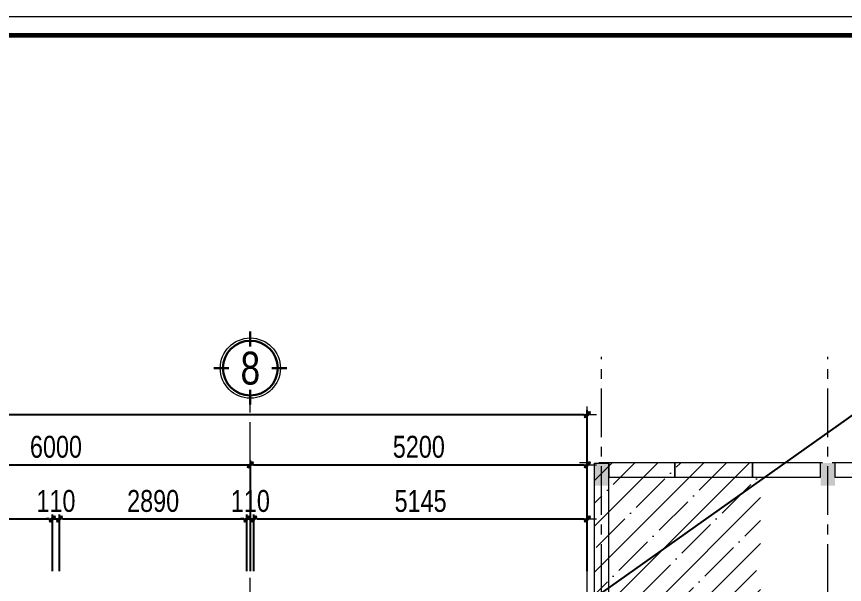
# Model space of a CAD drawing. Header units: millimetres. Extents: x 1109421 to 1726579, y -247837 to 144927.
# Drawn here: x 1579526 to 1592302, y -200406 to -191646 of the extents above; entities that cross this region are included whole.
import ezdxf
from ezdxf.enums import TextEntityAlignment as Align

# ---------------------------------------------------------------- set-up
doc = ezdxf.new("R2010")
doc.units = ezdxf.units.MM
doc.header["$LTSCALE"] = 600
doc.header["$MEASUREMENT"] = 0
doc.linetypes.add('CENTER', pattern=[2, 1.25, -0.25, 0.25, -0.25])
doc.layers.get('0').update_dxf_attribs({"lineweight": 0})
doc.layers.get('Defpoints').update_dxf_attribs({"lineweight": 0})
for name, color, linetype, lineweight in [('cat1', 30, 'Continuous', 50), ('dim', 144, 'Continuous', 13), ('hatch1', 136, 'Continuous', 9), ('Khungten_LCDI', 7, 'Continuous', 25), ('LC ISO', 153, 'Continuous', 13), ('LC Khac', 4, 'Continuous', 9), ('LC Text1', 3, 'Continuous', 20), ('thay1', 63, 'Continuous', 18), ('truc', 76, 'CENTER', 9)]:
    doc.layers.add(name, color=color, linetype=linetype, lineweight=lineweight)
doc.layers.add('KCS_Plotter', color=11, linetype='Continuous', plot=False)
doc.styles.add('EG 1', font='VHAVANB.TTF')
doc.styles.add('HOATBIF', font='hoatbif.shx', dxfattribs={"width": 0.8})
doc.styles.add('Khungten', font='VHAVAN.TTF', dxfattribs={"width": 0.9, "height": 5000})
doc.styles.add('Tahoma', font='tahoma.ttf')
doc.styles.add('Title', font='VHBLACK.TTF')
doc.dimstyles.new('1-135', dxfattribs={"dimscale": 135, "dimtxt": 2.5, "dimasz": 0.35, "dimexe": 0.5, "dimexo": 0, "dimgap": 0.8, "dimtad": 1, "dimdec": 0, "dimzin": 0, "dimdsep": 46, "dimtxsty": 'HOATBIF', "dimblk1": 'DOT', "dimblk2": 'DOT', "dimsah": 1, "dimcen": -1, "dimdle": 1, "dimclrd": 256, "dimclre": 256, "dimclrt": 4, "dimadec": 3, "dimazin": 2, "dimtfac": 0.333333, "dimtdec": 0, "dimtix": 1, "dimtmove": 2, "dimatfit": 3, "dimldrblk": 'DOT', "dimfxl": 1, "dimtvp": 0.833333, "dimtolj": 1, "dimtzin": 0, "dimarcsym": 0})

# ---------------------------------------------------------------- blocks, each defined once
blk = doc.blocks.new('A$Cb3b0a436')
at = {"layer": 'Defpoints', "color": 0, "lineweight": 0}
blk.add_lwpolyline([(6.984, 0), (6.984, 297), (426.984, 297), (426.984, 0)], close=True, dxfattribs=at)
at = {"layer": 'Khungten_LCDI', "color": 5, "lineweight": 60}
blk.add_lwpolyline([(18.984, 2), (18.984, 295), (424.984, 295), (424.984, 2)], close=True, dxfattribs=at)
at = {"color": 7, "style": 'Khungten', "width": 0.8}
for tag, p in [('REVISION', (413.972, 41.037)), ('NGAYHT', (414.445, 32.406))]:
    blk.add_attdef(tag, text='', height=2, dxfattribs=at).set_placement(p, align=Align.CENTER)
at = {"layer": 'LC Text1', "style": 'Title', "width": 1.485915}
for tag, p, p2 in [('TENBANVE1', (388.111, 59.642), (422.376, 59.642)), ('TENBANVE2', (388.111, 52.875), (422.376, 52.875))]:
    blk.add_attdef(tag, text='', height=2.5, dxfattribs=at).set_placement(p, p2, align=Align.FIT)
at = {"layer": 'LC Text1', "style": 'Title', "width": 0.7}
blk.add_attdef('SOBANVE', text='', height=2.5, dxfattribs=at).set_placement((414.604, 9.538), align=Align.CENTER)
blk = doc.blocks.new('t 2')
at = {"layer": 'LC Khac'}
for points in [[(-3380, -1984), (-3600, -1984), (-3600, -1634), (-3380, -1634)], [(110, -1984), (-110, -1984), (-110, -1634), (110, -1634)], [(-3600, -7448), (-3600, -7228), (-3250, -7228), (-3250, -7448)], [(-3380, -9544), (-3600, -9544), (-3600, -9324), (-3380, -9324)], [(110, -9544), (-110, -9544), (-110, -9324), (110, -9324)], [(-3380, -13058), (-3600, -13058), (-3600, -12838), (-3380, -12838)], [(-3380, -15934), (-3600, -15934), (-3600, -15714), (-3380, -15714)], [(110, -15934), (-110, -15934), (-110, -15714), (110, -15714)]]:
    blk.add_hatch(color=256, dxfattribs=at).paths.add_polyline_path(points)
at = {"layer": 'LC Khac', "ltscale": 5}
for p, q in [((-2630, -11344), (-2630, -14964)), ((-3380, -11829), (-1930, -11829)), ((-1880, -11829), (-1880, -14214)), ((-1880, -11829), (-1880, -11829)), ((-1610, -11829), (-1880, -11829)), ((-1610, -13369), (-1610, -11829)), ((-1560, -11829), (-110, -11829)), ((-110, -12094), (-110, -11829)), ((-3380, -12094), (-1930, -12094)), ((-1880, -12094), (-1880, -12094)), ((-1560, -12094), (-110, -12094)), ((-110, -15714), (-110, -12094)), ((-110, -12094), (110, -12094)), ((110, -15714), (110, -12094)), ((-3380, -12359), (-1930, -12359)), ((-1880, -12359), (-1880, -12359)), ((-1560, -12359), (-110, -12359)), ((-3380, -12624), (-1930, -12624)), ((-1560, -12624), (-110, -12624)), ((-3380, -12889), (-1930, -12889)), ((-1560, -12889), (-110, -12889)), ((-3380, -13154), (-1930, -13154)), ((-1610, -13369), (-110, -13104)), ((-1610, -13419), (-110, -13154)), ((-1560, -13154), (-398, -13154)), ((-3380, -13419), (-1930, -13419)), ((-1610, -14214), (-1610, -13419)), ((-1560, -13419), (-110, -13419)), ((-860, -14964), (-860, -13419)), ((-3380, -13684), (-1930, -13684)), ((-1560, -13684), (-110, -13684)), ((-3380, -13949), (-1930, -13949)), ((-1560, -13949), (-110, -13949)), ((-3380, -14214), (-1930, -14214)), ((-1880, -14214), (-1610, -14214)), ((-1560, -14214), (-110, -14214)), ((-1560, -14214), (-110, -14214)), ((-2630, -14964), (-860, -14964))]:
    blk.add_line(p, q, dxfattribs=at)
for points in [[(-3381, -7444), (-3601, -7444), (-3601, -1637), (-3381, -1637)], [(-3380, -1854), (-2360, -1854), (-2360, -1634), (-3380, -1634)], [(-2360, -1854), (-1160, -1854), (-1160, -1634), (-2360, -1634)], [(-1160, -1854), (-110, -1854), (-110, -1634), (-1160, -1634)], [(110, -1854), (1100, -1854), (1100, -1634), (110, -1634)], [(1100, -1854), (2019, -1854), (2019, -1634), (1100, -1634)], [(-3601, -7444), (-3380, -7444), (-3380, -9544), (-3601, -9544)], [(-3600, -12838), (-3380, -12838), (-3380, -9544), (-3600, -9544)], [(-3600, -13058), (-3600, -14214), (-3380, -14214), (-3380, -13058)], [(-3380, -15934), (-110, -15934), (-110, -15714), (-3380, -15714)], [(110, -15934), (1145, -15934), (1145, -15714), (110, -15714)]]:
    blk.add_lwpolyline(points, close=True, dxfattribs=at)
for points in [[(2019, -10438), (-3380, -10438), (-3380, -10658), (2019, -10658)], [(-860, -13287), (-860, -14964), (-2630, -14964), (-2630, -11344), (-860, -11344), (-860, -13236)], [(-1560, -13411), (-1560, -14264), (-1930, -14264), (-1930, -11779), (-1560, -11779), (-1560, -13360)], [(-3380, -13154), (-2630, -13419), (-1880, -13154)], [(-1610, -13552), (-860, -13287), (-110, -13552)]]:
    blk.add_lwpolyline(points, dxfattribs=at)
at = {"layer": 'thay1', "ltscale": 5}
blk.add_lwpolyline([(2019, 15), (2019, -7089), (2447, -7089), (1812, -7342), (2019, -7342), (2019, -16886)], dxfattribs=at)
at = {"layer": 'truc'}
for p, q in [((-3490, -16837), (-3490, 0)), ((0, -16837), (0, 0)), ((1825, -7337), (-3881, -7338)), ((2019, -9437), (-3881, -9438)), ((2023, -12938), (-3881, -12938)), ((2019, -15934), (-3600, -15934))]:
    blk.add_line(p, q, dxfattribs=at)
blk.add_lwpolyline([(2019, -1634), (-3881, -1634)], dxfattribs=at)
blk = doc.blocks.new('DOT')
at = {"layer": 'dim'}
for p, q in [((-3, 0), (3, 0)), ((-1, -1), (1, 1))]:
    blk.add_line(p, q, dxfattribs=at)
blk.add_lwpolyline([(0.5, 1), (-1, -0.5), (-0.5, -1), (1, 0.5)], close=True, dxfattribs=at)
blk = doc.blocks.new('*D1319')
at = {"layer": 'Defpoints', "color": 0, "transparency": 16777216}
for p in [(1580079, -199396), (1577244, -200201), (1580079, -200201)]:
    blk.add_point(p, dxfattribs=at)
at = {"layer": 'dim', "lineweight": -2, "transparency": 16777216}
for p, q in [((1577244, -200201), (1577244, -199329)), ((1577291, -199396), (1580032, -199396)), ((1580079, -200201), (1580079, -199329))]:
    blk.add_line(p, q, dxfattribs=at)
at = {"layer": 'dim', "lineweight": -2, "transparency": 16777216, "xscale": 47.25, "yscale": 47.25, "zscale": 47.25, "rotation": 180}
blk.add_blockref('DOT', (1577244, -199396), dxfattribs=at)
at = {"layer": 'dim', "lineweight": -2, "transparency": 16777216, "xscale": 47.25, "yscale": 47.25, "zscale": 47.25}
blk.add_blockref('DOT', (1580079, -199396), dxfattribs=at)
at = {"layer": 'dim', "color": 4, "transparency": 16777216, "insert": (1578661, -199120), "char_height": 337.5, "attachment_point": 5, "style": 'HOATBIF'}
blk.add_mtext('\\A1;2835', dxfattribs=at)
blk = doc.blocks.new('_Dot')
at = {"color": 0, "linetype": 'ByBlock', "lineweight": -2}
blk.add_line((-0.5, 0), (-1, 0), dxfattribs=at)
at = {"color": 0, "linetype": 'ByBlock', "const_width": 0.5}
blk.add_lwpolyline([(-0.25, 0, 1), (0.25, 0, 1)], format="xyb", close=True, dxfattribs=at)
blk = doc.blocks.new('*D1320')
at = {"layer": 'Defpoints', "color": 0, "transparency": 16777216}
for p in [(1580189, -199396), (1580079, -200201), (1580189, -200201)]:
    blk.add_point(p, dxfattribs=at)
at = {"layer": 'dim', "lineweight": -2, "transparency": 16777216}
for p, q in [((1580032, -199396), (1579984, -199396)), ((1580079, -200201), (1580079, -199329)), ((1580079, -199396), (1580189, -199396)), ((1580189, -200201), (1580189, -199329)), ((1580236, -199396), (1580283, -199396))]:
    blk.add_line(p, q, dxfattribs=at)
at = {"layer": 'dim', "lineweight": -2, "transparency": 16777216, "xscale": 47.25, "yscale": 47.25, "zscale": 47.25}
blk.add_blockref('DOT', (1580079, -199396), dxfattribs=at)
at = {"layer": 'dim', "lineweight": -2, "transparency": 16777216, "xscale": 47.25, "yscale": 47.25, "zscale": 47.25, "rotation": 180}
blk.add_blockref('DOT', (1580189, -199396), dxfattribs=at)
at = {"layer": 'dim', "color": 4, "transparency": 16777216, "insert": (1580134, -199120), "char_height": 337.5, "attachment_point": 5, "style": 'HOATBIF'}
blk.add_mtext('\\A1;110', dxfattribs=at)
blk = doc.blocks.new('*D1321')
at = {"layer": 'Defpoints', "color": 0, "transparency": 16777216}
for p in [(1583079, -199396), (1580189, -200201), (1583079, -200201)]:
    blk.add_point(p, dxfattribs=at)
at = {"layer": 'dim', "lineweight": -2, "transparency": 16777216}
for p, q in [((1580189, -200201), (1580189, -199329)), ((1580236, -199396), (1583032, -199396)), ((1583079, -200201), (1583079, -199329))]:
    blk.add_line(p, q, dxfattribs=at)
at = {"layer": 'dim', "lineweight": -2, "transparency": 16777216, "xscale": 47.25, "yscale": 47.25, "zscale": 47.25, "rotation": 180}
blk.add_blockref('DOT', (1580189, -199396), dxfattribs=at)
at = {"layer": 'dim', "lineweight": -2, "transparency": 16777216, "xscale": 47.25, "yscale": 47.25, "zscale": 47.25}
blk.add_blockref('DOT', (1583079, -199396), dxfattribs=at)
at = {"layer": 'dim', "color": 4, "transparency": 16777216, "insert": (1581634, -199120), "char_height": 337.5, "attachment_point": 5, "style": 'HOATBIF'}
blk.add_mtext('\\A1;2890', dxfattribs=at)
blk = doc.blocks.new('*D1322')
at = {"layer": 'Defpoints', "color": 0, "transparency": 16777216}
for p in [(1583189, -199396), (1583079, -200201), (1583189, -200201)]:
    blk.add_point(p, dxfattribs=at)
at = {"layer": 'dim', "lineweight": -2, "transparency": 16777216}
for p, q in [((1583032, -199396), (1582984, -199396)), ((1583079, -200201), (1583079, -199329)), ((1583079, -199396), (1583189, -199396)), ((1583189, -200201), (1583189, -199329)), ((1583236, -199396), (1583283, -199396))]:
    blk.add_line(p, q, dxfattribs=at)
at = {"layer": 'dim', "lineweight": -2, "transparency": 16777216, "xscale": 47.25, "yscale": 47.25, "zscale": 47.25}
blk.add_blockref('DOT', (1583079, -199396), dxfattribs=at)
at = {"layer": 'dim', "lineweight": -2, "transparency": 16777216, "xscale": 47.25, "yscale": 47.25, "zscale": 47.25, "rotation": 180}
blk.add_blockref('DOT', (1583189, -199396), dxfattribs=at)
at = {"layer": 'dim', "color": 4, "transparency": 16777216, "insert": (1583134, -199120), "char_height": 337.5, "attachment_point": 5, "style": 'HOATBIF'}
blk.add_mtext('\\A1;110', dxfattribs=at)
blk = doc.blocks.new('*D1323')
at = {"layer": 'Defpoints', "color": 0, "transparency": 16777216}
for p in [(1588334, -199396), (1583189, -200201), (1588334, -200201)]:
    blk.add_point(p, dxfattribs=at)
at = {"layer": 'dim', "lineweight": -2, "transparency": 16777216}
for p, q in [((1583189, -200201), (1583189, -199329)), ((1583236, -199396), (1588287, -199396)), ((1588334, -200201), (1588334, -199329))]:
    blk.add_line(p, q, dxfattribs=at)
at = {"layer": 'dim', "lineweight": -2, "transparency": 16777216, "xscale": 47.25, "yscale": 47.25, "zscale": 47.25, "rotation": 180}
blk.add_blockref('DOT', (1583189, -199396), dxfattribs=at)
at = {"layer": 'dim', "lineweight": -2, "transparency": 16777216, "xscale": 47.25, "yscale": 47.25, "zscale": 47.25}
blk.add_blockref('DOT', (1588334, -199396), dxfattribs=at)
at = {"layer": 'dim', "color": 4, "transparency": 16777216, "insert": (1585761, -199120), "char_height": 337.5, "attachment_point": 5, "style": 'HOATBIF'}
blk.add_mtext('\\A1;5145', dxfattribs=at)
blk = doc.blocks.new('*D1329')
at = {"layer": 'Defpoints', "color": 0, "transparency": 16777216}
for p in [(1583134, -198561), (1577134, -200201), (1583134, -200201)]:
    blk.add_point(p, dxfattribs=at)
at = {"layer": 'dim', "lineweight": -2, "transparency": 16777216}
for p, q in [((1577134, -200201), (1577134, -198494)), ((1583134, -200201), (1583134, -198494)), ((1577181, -198561), (1583087, -198561))]:
    blk.add_line(p, q, dxfattribs=at)
at = {"layer": 'dim', "lineweight": -2, "transparency": 16777216, "xscale": 47.25, "yscale": 47.25, "zscale": 47.25, "rotation": 180}
blk.add_blockref('DOT', (1577134, -198561), dxfattribs=at)
at = {"layer": 'dim', "lineweight": -2, "transparency": 16777216, "xscale": 47.25, "yscale": 47.25, "zscale": 47.25}
blk.add_blockref('DOT', (1583134, -198561), dxfattribs=at)
at = {"layer": 'dim', "color": 4, "transparency": 16777216, "insert": (1580134, -198284), "char_height": 337.5, "attachment_point": 5, "style": 'HOATBIF'}
blk.add_mtext('\\A1;6000', dxfattribs=at)
blk = doc.blocks.new('KyHieu TrucDinhVi')
at = {"color": 7, "lineweight": 30}
for p, q in [((0, 2.364), (0, 4)), ((-2.364, 0), (-4, 0)), ((2.364, 0), (4, 0)), ((0, -2.364), (0, -4))]:
    blk.add_line(p, q, dxfattribs=at)
blk.add_circle((0, 0), 3.3)
blk.add_circle((0, 0), 3, dxfattribs=at)
at = {"ltscale": 20, "style": 'Tahoma'}
blk.add_attdef('AA', text='', height=3, dxfattribs=at).set_placement((0, 0), align=Align.MIDDLE_CENTER)
blk = doc.blocks.new('*D1331')
at = {"layer": 'Defpoints', "color": 0, "transparency": 16777216}
for p in [(1588334, -197786), (1546534, -200201), (1588334, -200201)]:
    blk.add_point(p, dxfattribs=at)
at = {"layer": 'dim', "lineweight": -2, "transparency": 16777216}
for p, q in [((1546534, -200201), (1546534, -197719)), ((1588334, -200201), (1588334, -197719)), ((1546581, -197786), (1588287, -197786))]:
    blk.add_line(p, q, dxfattribs=at)
at = {"layer": 'dim', "lineweight": -2, "transparency": 16777216, "xscale": 47.25, "yscale": 47.25, "zscale": 47.25, "rotation": 180}
blk.add_blockref('DOT', (1546534, -197786), dxfattribs=at)
at = {"layer": 'dim', "lineweight": -2, "transparency": 16777216, "xscale": 47.25, "yscale": 47.25, "zscale": 47.25}
blk.add_blockref('DOT', (1588334, -197786), dxfattribs=at)
at = {"layer": 'dim', "color": 4, "transparency": 16777216, "insert": (1568483, -197510), "char_height": 337.5, "attachment_point": 5, "style": 'HOATBIF'}
blk.add_mtext('\\A1;41800', dxfattribs=at)
blk = doc.blocks.new('*D1332')
at = {"layer": 'Defpoints', "color": 0, "transparency": 16777216}
for p in [(1588334, -198561), (1583134, -200201), (1588334, -200201)]:
    blk.add_point(p, dxfattribs=at)
at = {"layer": 'dim', "lineweight": -2, "transparency": 16777216}
for p, q in [((1583134, -200201), (1583134, -198494)), ((1588334, -200201), (1588334, -198494)), ((1583181, -198561), (1588287, -198561))]:
    blk.add_line(p, q, dxfattribs=at)
at = {"layer": 'dim', "lineweight": -2, "transparency": 16777216, "xscale": 47.25, "yscale": 47.25, "zscale": 47.25, "rotation": 180}
blk.add_blockref('DOT', (1583134, -198561), dxfattribs=at)
at = {"layer": 'dim', "lineweight": -2, "transparency": 16777216, "xscale": 47.25, "yscale": 47.25, "zscale": 47.25}
blk.add_blockref('DOT', (1588334, -198561), dxfattribs=at)
at = {"layer": 'dim', "color": 4, "transparency": 16777216, "insert": (1585734, -198284), "char_height": 337.5, "attachment_point": 5, "style": 'HOATBIF'}
blk.add_mtext('\\A1;5200', dxfattribs=at)

msp = doc.modelspace()

# ---------------------------------------------------------------- hatches: boundary and pattern name
at = {"layer": 'hatch1'}
h = msp.add_hatch(dxfattribs=at)
h.set_pattern_fill('ANSI35', color=256, scale=2000)
h.set_pattern_definition([(45, (-501562.45, -255874.6), (-353.55339, 353.55339), []), (45, (-501208.9, -255874.6), (-353.55339, 353.55339), [625, -125, 0, -125])])
h.paths.add_polyline_path([(1591005.6, -198533.3), (1588443.8, -198533.3), (1588443.8, -212830.3), (1591005.6, -212830.3)])
h.paths.add_polyline_path([(1588877, -205939.1), (1590564.6, -205939.1), (1590564.6, -205216), (1588877, -205216)], flags=24)
h.paths.add_polyline_path([(1588478.9, -205419.6), (1590986.2, -205419.6), (1590986.2, -204688.2), (1588478.9, -204688.2)], flags=24)

# ---------------------------------------------------------------- linework, layer by layer
at = {"layer": 'KCS_Plotter'}
msp.add_line((1540917.9, -234220.8), (1601125, -191645.8), dxfattribs=at)
at = {"layer": 'truc'}
for p, q in [((1583133.8, -217852.6), (1583133.8, -197632.2)), ((1588333.8, -217609), (1588333.8, -197632.2))]:
    msp.add_line(p, q, dxfattribs=at)

# ---------------------------------------------------------------- block references
at = {"xscale": 143.35021493995, "yscale": 143.35021493995, "zscale": 143.35021493995}
msp.add_blockref('A$Cb3b0a436', (1539916.7, -234220.8), dxfattribs=at)
at = {"layer": 'cat1'}
msp.add_blockref('t 2', (1592044.2, -196895.8), dxfattribs=at)
at = {"layer": 'LC ISO'}
ref = msp.add_blockref('KyHieu TrucDinhVi', (1583133.8, -197068.8), dxfattribs=dict(at, xscale=140.8352653944289, yscale=140.8352653944289, zscale=140.8352653944289))
ref.add_attrib('AA', '8', dxfattribs={"layer": '0', "ltscale": 20, "height": 507, "style": 'EG 1', "width": 0.8}).set_placement((1583133.8, -197068.8), align=Align.MIDDLE_CENTER)

# ---------------------------------------------------------------- dimensions: what is measured, and where the dimension line sits
at = {"layer": 'dim'}
dim = msp.add_linear_dim(base=(1588333.8, -197786.4), p1=(1546533.8, -200200.8), p2=(1588333.8, -200200.8), dimstyle='1-135', dxfattribs=at)
dim.commit()
dim.dimension.update_dxf_attribs({"geometry": '*D1331', "text_midpoint": (1568483.4, -197509.7), "dimtype": 160})
for base, p1, p2, picture, middle in [((1583133.8, -198561.1), (1577133.8, -200200.8), (1583133.8, -200200.8), '*D1329', (1580133.8, -198284.4)), ((1588333.8, -198561.1), (1583133.8, -200200.8), (1588333.8, -200200.8), '*D1332', (1585733.8, -198284.4)), ((1580078.8, -199396.5), (1577243.8, -200200.8), (1580078.8, -200200.8), '*D1319', (1578661.3, -199119.7)), ((1580188.8, -199396.5), (1580078.8, -200200.8), (1580188.8, -200200.8), '*D1320', (1580133.8, -199119.7)), ((1583078.8, -199396.5), (1580188.8, -200200.8), (1583078.8, -200200.8), '*D1321', (1581633.8, -199119.7)), ((1583188.8, -199396.5), (1583078.8, -200200.8), (1583188.8, -200200.8), '*D1322', (1583133.8, -199119.7)), ((1588333.8, -199396.5), (1583188.8, -200200.8), (1588333.8, -200200.8), '*D1323', (1585761.3, -199119.7))]:
    dim = msp.add_linear_dim(base=base, p1=p1, p2=p2, dimstyle='1-135', dxfattribs=at)
    dim.commit()
    dim.dimension.update_dxf_attribs({"geometry": picture, "text_midpoint": middle})

doc.saveas('drawing.dxf')
